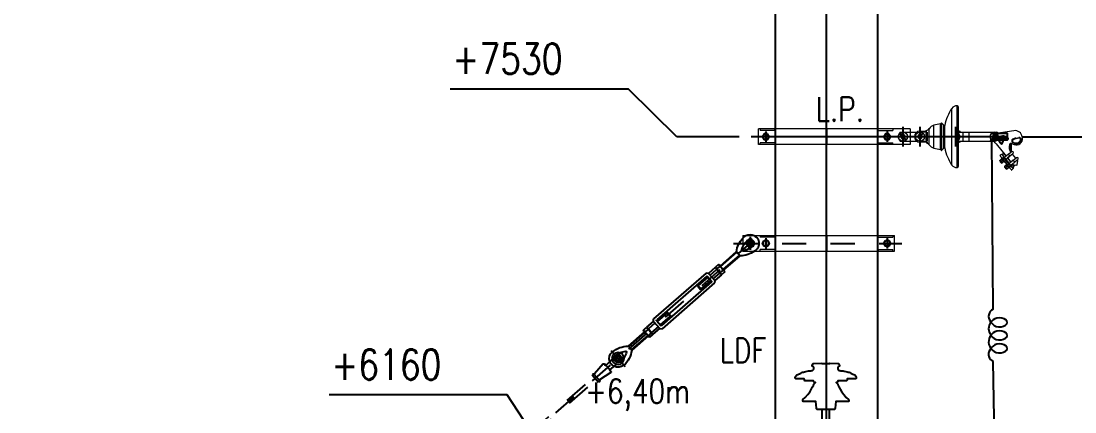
# Model space of a CAD drawing. Header units: millimetres. Extents: x -37020 to 35906, y -101 to 52234.
# Drawn here: x -97.271 to -92.926, y 409.427 to 411.04 of the extents above; entities that cross this region are included whole.
import ezdxf

# ---------------------------------------------------------------- set-up
doc = ezdxf.new("R2010")
doc.units = ezdxf.units.MM
doc.header["$PDMODE"] = 35
doc.header["$PDSIZE"] = 1
for name, pattern in [('CENTER', [50.8, 31.75, -6.35, 6.35, -6.35]), ('CENTER2', [28.575, 19.05, -3.175, 3.175, -3.175]), ('HIDDEN', [9.525, 6.35, -3.175])]:
    doc.linetypes.add(name, pattern=pattern)
for name, color, linetype in [('0_EJES', 1, 'CENTER2'), ('GE-Cotas', 1, 'Continuous'), ('M0_EQUIPOS', 2, 'Continuous'), ('M2_PLBULONES', 2, 'Continuous'), ('M_DIM', 1, 'Continuous'), ('Textos', 1, 'Continuous')]:
    doc.layers.add(name, color=color, linetype=linetype)
doc.styles.add('ROMAN_SIMPLEX', font='ROMANS')
doc.styles.add('Romans', font='romans.shx', dxfattribs={"width": 0.8})
doc.styles.add('STYLE-MSF', font='simplex.shx', dxfattribs={"width": 0.8})
doc.dimstyles.new('COTAS GENERAL', dxfattribs={"dimscale": 0.1, "dimtxt": 2.5, "dimasz": 2.5, "dimexe": 1, "dimexo": 1, "dimgap": 1.25, "dimtad": 1, "dimzin": 1, "dimdsep": 46, "dimtxsty": 'Romans', "dimcen": 1, "dimclrd": 2, "dimclre": 1, "dimclrt": 3, "dimaunit": 1, "dimadec": 3, "dimazin": 0, "dimtfac": 1, "dimtix": 1, "dimtmove": 0, "dimatfit": 0, "dimfxl": 1, "dimtolj": 1, "dimarcsym": 0})

# ---------------------------------------------------------------- blocks, each defined once
blk = doc.blocks.new('*D326')
at = {"layer": 'Defpoints', "color": 0, "transparency": 16777216}
for p in [(-94.9666, 410.7591), (-94.2604, 410.5627), (-93.9496, 403.0326)]:
    blk.add_point(p, dxfattribs=at)
at = {"layer": 'GE-Cotas', "color": 1, "lineweight": -2, "transparency": 16777216}
for p, q in [((-94.7666, 410.7591), (-95.5011, 410.7591)), ((-94.5666, 410.5627), (-94.7666, 410.7591)), ((-94.3104, 410.5627), (-94.5666, 410.5627))]:
    blk.add_line(p, q, dxfattribs=at)
at = {"layer": 'GE-Cotas', "color": 3, "linetype": 'Continuous', "transparency": 16777216, "insert": (-95.2651, 410.8841), "char_height": 0.125, "attachment_point": 5, "style": 'Romans'}
blk.add_mtext('\\A1;+7530', dxfattribs=at)
blk = doc.blocks.new('Retención de LP vista lateral')
at = {"linetype": 'Continuous', "lineweight": 15}
for p, q in [((201.9, 0), (201.9, 116.9)), ((223, 0), (223, 127.5)), ((228.5, -122), (228.5, 122)), ((154, 52.5), (127.5, 47)), ((127.5, 0), (127.5, 47)), ((157.6, 56.1), (154, 52.5)), ((154, 0), (154, 52.5)), ((157.6, 0), (157.6, 56.1)), ((169, 47.5), (160.4, 56.1)), ((160.4, 0), (160.4, 56.1)), ((169, 0), (169, 47.5)), ((172.1, 0), (172.1, 46.4)), ((-11.2, 19), (31.1, 19)), ((-11.2, 19), (57, 19)), ((-7.2, 5), (-6.6, 4.5)), ((-6.1, 6), (-5.7, 5.6)), ((-5.8, 6.3), (-5.4, 5.9)), ((-5.8, 6.3), (-5.4, 5.9)), ((-5.5, 6.5), (-5.2, 6.1)), ((-3.9, 7), (-4.4, 7.5)), ((70, 23), (96, 23)), ((70, 23), (70, 18.7)), ((76.2, 10.6), (73.5, 7.2)), ((74.8, 6.4), (77.6, 10)), ((96, 18), (74.9, 18)), ((75, 6.2), (80.2, 12.5)), ((75, 6.2), (77.7, 9.4)), ((75.3, 6), (80.7, 12.6)), ((76.3, 4.9), (81.6, 11.4)), ((96, 23), (96, 25.8)), ((96, 23), (96, 18)), ((96, 17.4), (99.5, 18.4)), ((96, 18), (96, 17.4)), ((96, -10.4), (96, 10.4)), ((99.5, 18.4), (99.5, -18.4)), ((107.8, 0), (107.8, 33)), ((169, 0), (169, 42)), ((228.5, 22.5), (232.8, 22.5)), ((232.8, 19.5), (228.5, 19.5)), ((228.5, 19), (247.1, 19)), ((232.8, 22.5), (232.8, 19.5)), ((247.1, 19), (247.1, -19)), ((247.1, 19), (271.8, 19)), ((271.8, 19), (271.8, -19)), ((271.8, 19), (387.2, 19)), ((381.4, 7.3), (379.4, 5.4)), ((382.2, 6.5), (380.3, 4.6)), ((382.4, 6.3), (380.5, 4.4)), ((382.4, 6.3), (380.5, 4.4)), ((382.6, 6.1), (380.7, 4.2)), ((381.4, 3.3), (383.4, 5.2)), ((382.4, 6.3), (382.2, 6.5)), ((383.8, 9), (383.5, 9)), ((457.4, 24.6), (401.8, 16.1)), ((-11.2, -19), (31.1, -19)), ((-11.2, -19), (57, -19)), ((3.9, -7), (9.6, -13.1)), ((5.2, -6.1), (11, -12.4)), ((5.4, -5.9), (10.9, -11.9)), ((5.4, -5.9), (8.2, -8.9)), ((5.7, -5.6), (8.8, -9)), ((9.6, -7.7), (6.6, -4.5)), ((63.7, -4.9), (63.2, -5.5)), ((96, -23), (70, -23)), ((74.9, -18), (96, -18)), ((99.5, -18.4), (96, -17.4)), ((96, -17.4), (96, -18)), ((96, -18), (96, -23)), ((99.5, -23), (99.5, -26.4)), ((107.8, -33), (107.8, 0)), ((127.5, -47), (127.5, 0)), ((154, -52.5), (154, 0)), ((157.6, -56.1), (157.6, 0)), ((160.4, -56.1), (160.4, 0)), ((169, -42), (169, 0)), ((169, -47.5), (169, 0)), ((172.1, -46.4), (172.1, 0)), ((201.9, -116.9), (201.9, 0)), ((223, -127.5), (223, 0)), ((228.5, -8.3), (229.4, -9)), ((228.5, -8.7), (229.6, -9.5)), ((228.5, -19), (247.1, -19)), ((228.5, -19.5), (232.8, -19.5)), ((232.8, -22.5), (228.5, -22.5)), ((232.8, -22.5), (232.8, -19.5)), ((247.1, -19), (271.8, -19)), ((271.8, -19), (372.9, -19)), ((371.7, -4.6), (360.2, -15.8)), ((371.5, -4.4), (360.3, -15.4)), ((361.3, -16.4), (372.6, -5.4)), ((370.6, -3.3), (362.1, -11.6)), ((371.3, -4.2), (362.7, -12.6)), ((371.5, -4.4), (363.1, -12.6)), ((384.1, -29.3), (424.8, -80.1)), ((408.5, -25.4), (404.2, -26.6)), ((408.1, -26.3), (417.5, -2.4)), ((420.3, -3.5), (410.9, -27.4)), ((442.2, -59.9), (442.2, -28.3)), ((447.7, -28.2), (447.7, -28)), ((447.7, -62), (447.7, -28.2)), ((447.8, -28), (458.5, -32.2)), ((460.3, -27.5), (453.2, -24.8)), ((454.3, -22), (461.4, -24.7)), ((468.4, -8.1), (455.9, -11.7)), ((465.6, -5.5), (478.1, -3.6)), ((478.6, -6.6), (466.1, -8.5)), ((492.3, -5.1), (491.6, -0.5)), ((127.5, -47), (154, -52.5)), ((154, -52.5), (157.6, -56.1)), ((160.4, -56.1), (169, -47.5)), ((399.5, -77.2), (399.5, -77.3)), ((408.4, -72.2), (409.1, -71.8)), ((418.8, -85.2), (408.4, -72.2)), ((451.2, -127), (411.1, -76.8)), ((444.2, -123.6), (412.8, -84.4)), ((434.3, -72.7), (418.2, -85.7)), ((419.3, -73.5), (419.6, -73.7)), ((424.8, -80.4), (419.3, -73.5)), ((424.1, -93.1), (440.3, -80.2)), ((434.6, -72.2), (424.8, -80.1)), ((440.8, -80), (431, -87.9)), ((434.6, -72.2), (445.1, -63.8)), ((451.3, -71.7), (440.8, -80)), ((465.1, -88.8), (451.3, -71.7)), ((399.6, -100.6), (399.5, -101.3)), ((400.8, -99.6), (399.6, -100.6)), ((405.3, -93), (400.1, -97.1)), ((409.7, -98.6), (404.5, -102.7)), ((404.8, -107.9), (405.5, -108)), ((406.9, -89.7), (405, -91.2)), ((405.5, -108), (406.7, -107)), ((408.3, -88.2), (406.7, -89.4)), ((408, -94.9), (409.8, -93.4)), ((408.4, -95.4), (408, -94.9)), ((408.8, -95.8), (410.6, -94.3)), ((414.2, -104.1), (409, -108.3)), ((435.8, -122.5), (412, -92.9)), ((415.9, -104.7), (417.7, -103.2)), ((417.9, -103.5), (419.5, -102.2)), ((419.6, -125.5), (419.5, -126.2)), ((420.8, -124.6), (419.6, -125.5)), ((425.3, -118), (420.1, -122.1)), ((429.7, -123.5), (424.5, -127.7)), ((438.8, -110.2), (424.7, -92.6)), ((426.9, -114.7), (425, -116.2)), ((428.3, -113.2), (426.7, -114.4)), ((434.2, -129.1), (429, -133.3)), ((433.7, -91.5), (430.8, -87.8)), ((431, -87.9), (444.8, -105.1)), ((432.1, -125), (433.9, -123.5)), ((432.4, -125.4), (432.9, -125.9)), ((432.9, -125.9), (434.7, -124.5)), ((433.2, -90.7), (433.7, -91.5)), ((434.9, -93.3), (440.4, -100.1)), ((435.9, -129.7), (437.7, -128.2)), ((437.9, -128.5), (439.5, -127.2)), ((454.3, -97.7), (438.2, -110.7)), ((441.8, -101.6), (442.5, -102.3)), ((444.8, -105.3), (441.8, -101.6)), ((444.1, -118.1), (460.3, -105.2)), ((455.1, -130.6), (444.7, -117.6)), ((454.6, -97.2), (444.8, -105.1)), ((456.3, -119.7), (450.8, -112.8)), ((460.8, -105), (451.1, -112.8)), ((454.1, -114.8), (455.3, -116.7)), ((454.6, -97.2), (465.1, -88.8)), ((455.3, -116.7), (456.3, -119.7)), ((456.3, -120), (457.4, -121.3)), ((457, -115.7), (469.2, -117)), ((471.3, -96.6), (460.8, -105)), ((473.2, -99), (471.3, -96.6)), ((471.4, -115.3), (473.2, -99)), ((424.8, -132.9), (425.5, -133)), ((425.5, -133), (426.7, -132))]:
    blk.add_line(p, q, dxfattribs=at)
for p, q in [((431.1, 0), (-30.1, 0)), ((0, 40.3), (0, -40.3)), ((70, 40.3), (70, -40.3)), ((216, 40.3), (216, -40.3))]:
    blk.add_line(p, q)
at = {"linetype": 'Continuous', "lineweight": 15, "flags": 128}
for points in [[(-9.2, 6.1), (-9.2, 6.2), (-9.2, 6.5), (-9.1, 7), (-9.1, 7.6)], [(-6.8, 9.7), (-6.9, 9.6), (-6.9, 9.6), (-7, 9.6), (-7.1, 9.6), (-7.1, 9.6), (-7.1, 9.6), (-7.2, 9.6), (-7.2, 9.6)], [(-7.2, 5), (-7.1, 5.1), (-6.8, 5.3), (-6.5, 5.6), (-6.1, 6)], [(-5.3, 9.7), (-5.4, 9.7), (-5.7, 9.7), (-6.2, 9.7), (-6.8, 9.7)], [(-5.5, 6.5), (-5.6, 6.5), (-5.6, 6.4), (-5.7, 6.4), (-5.7, 6.4), (-5.7, 6.3), (-5.8, 6.3), (-5.8, 6.3), (-5.8, 6.3)], [(-4.4, 7.5), (-4.5, 7.5), (-4.7, 7.3), (-5.1, 6.9), (-5.5, 6.5)], [(76.2, 10.6), (76.3, 10.6), (76.5, 10.7), (76.8, 10.8), (77.1, 11), (77.6, 11.1)], [(77.6, 11.1), (77.6, 10.8), (77.6, 10.4), (77.6, 10)], [(382.2, 6.5), (381.9, 6.8), (381.6, 7.1), (381.5, 7.3), (381.4, 7.3)], [(383.5, 9), (383, 9.1), (382.6, 9.1), (382.4, 9.2), (382.3, 9.2)], [(382.6, 6.1), (382.9, 5.7), (383.2, 5.5), (383.4, 5.3), (383.4, 5.2)], [(385.2, 7.3), (385.2, 6.8), (385.3, 6.4), (385.3, 6.2), (385.3, 6.1)], [(390.4, 15.7), (389.4, 16.9), (387.2, 19)], [(416.7, 3.2), (416.6, 2.6), (416.4, 2.1), (416.3, 1.6), (416.2, 1.1), (416.1, 0.8), (416.1, 0.5), (416, 0.3), (416, 0.3)], [(8.8, -9), (8.7, -9), (8.6, -9), (8.5, -9), (8.5, -9), (8.4, -8.9), (8.3, -8.9), (8.3, -8.9), (8.3, -8.9), (8.2, -8.9), (8.2, -8.9)], [(9.9, -9.1), (9.6, -9.1), (9.2, -9), (8.8, -9)], [(9.6, -7.7), (9.6, -7.7), (9.7, -7.9), (9.7, -8.2), (9.8, -8.6), (9.9, -9.1)], [(9.6, -13.1), (9.7, -13.1), (9.8, -13.2), (10.1, -13.3), (10.5, -13.4), (11, -13.6)], [(11, -12.4), (11, -12.3), (11, -12.3), (11, -12.2), (11, -12.1), (10.9, -12), (10.9, -12), (10.9, -11.9), (10.9, -11.9), (10.9, -11.9), (10.9, -11.9)], [(11, -13.6), (11, -13.2), (11, -12.8), (11, -12.4)], [(228.5, -10.5), (228.5, -10.5), (228.7, -10.5), (229, -10.5), (229.4, -10.6), (229.9, -10.6)], [(229.6, -9.5), (229.6, -9.4), (229.5, -9.3), (229.5, -9.3), (229.5, -9.2), (229.5, -9.1), (229.5, -9.1), (229.4, -9), (229.4, -9), (229.4, -9), (229.4, -9)], [(229.9, -10.6), (229.8, -10.3), (229.7, -9.9), (229.6, -9.5)], [(360.2, -15.8), (360.2, -16.1), (360.2, -16.4), (360.1, -16.7)], [(360.1, -16.7), (360.5, -16.6), (360.9, -16.5), (361.1, -16.5), (361.2, -16.4), (361.3, -16.4)], [(360.3, -15.4), (360.3, -15.4), (360.3, -15.4), (360.3, -15.4), (360.3, -15.5), (360.3, -15.5), (360.3, -15.6), (360.3, -15.6), (360.3, -15.7), (360.2, -15.8), (360.2, -15.8)], [(361.8, -12.7), (361.9, -12.3), (362, -12), (362.1, -11.8), (362.1, -11.6), (362.1, -11.6)], [(362.7, -12.6), (362.4, -12.6), (362.1, -12.7), (361.8, -12.7)], [(363.1, -12.6), (363.1, -12.6), (363.1, -12.6), (363.1, -12.6), (363.1, -12.6), (363, -12.6), (363, -12.6), (362.9, -12.6), (362.8, -12.6), (362.8, -12.6), (362.7, -12.6)], [(403.8, -29.9), (404, -29.4), (404.3, -28.9), (404.6, -28.5), (404.8, -28.1), (405, -27.8), (405.1, -27.5), (405.2, -27.4), (405.3, -27.3)], [(408.1, -26.3), (408.2, -26.3), (408.3, -26.4), (408.6, -26.5), (408.9, -26.6), (409.4, -26.8), (409.9, -27), (410.4, -27.2), (410.9, -27.4)], [(417.5, -2.4), (417.5, -2.4), (417.7, -2.5), (417.9, -2.6), (418.3, -2.7), (418.7, -2.9), (419.2, -3.1), (419.7, -3.3), (420.3, -3.5)], [(452, -10.5), (452.3, -11), (452.6, -11.5), (452.9, -11.9), (453.1, -12.3), (453.3, -12.6), (453.4, -12.9), (453.5, -13), (453.6, -13)], [(453.2, -24.8), (453.5, -24.2), (453.7, -23.7), (453.9, -23.2), (454, -22.8), (454.2, -22.5), (454.3, -22.2), (454.3, -22), (454.3, -22)], [(460.3, -27.5), (460.6, -27), (460.8, -26.5), (460.9, -26), (461.1, -25.6), (461.2, -25.2), (461.3, -25), (461.4, -24.8), (461.4, -24.7)], [(466.1, -8.5), (466.1, -8.4), (466, -8.3), (466, -8), (465.9, -7.6), (465.9, -7.2), (465.8, -6.7), (465.7, -6.1), (465.6, -5.5)], [(478.6, -6.6), (478.6, -6.5), (478.5, -6.4), (478.5, -6.1), (478.4, -5.7), (478.4, -5.3), (478.3, -4.8), (478.2, -4.2), (478.1, -3.6)], [(484.2, -12.6), (484.3, -12.6), (484.4, -12.7), (484.7, -12.7), (485.1, -12.8), (485.5, -12.9), (486, -13), (486.6, -13.2), (487.1, -13.3)], [(407.7, -72.6), (405.6, -73.8), (403.7, -74.9), (402.2, -75.7), (401, -76.4), (400.2, -76.9), (399.7, -77.1), (399.5, -77.2)], [(399.5, -77.3), (399.6, -77.4), (400, -77.9), (400.6, -78.7), (401.5, -79.7), (402.6, -81.1), (403.8, -82.6), (405.2, -84.4), (406.8, -86.4), (408.5, -88.5), (410.2, -90.6), (412, -92.9)], [(407.7, -72.6), (407.7, -72.6), (407.8, -72.6), (407.8, -72.5), (407.9, -72.5), (408.1, -72.4), (408.2, -72.3), (408.4, -72.2)], [(407.7, -72.6), (408, -73), (408.3, -73.4), (408.7, -73.9), (409.1, -74.4), (409.5, -74.9), (410, -75.5), (410.5, -76.1), (411.1, -76.8)], [(416.9, -70.3), (417.7, -71.4), (419.1, -73.5)], [(424.8, -80.1), (424.9, -80.3), (424.9, -80.3)], [(447.6, -62.1), (447.4, -62.3), (446.9, -62.6), (446.1, -63.3), (445.1, -64.2), (443.7, -65.2), (442.1, -66.5), (440.3, -67.9), (438.4, -69.5), (436.4, -71.1), (434.3, -72.7)], [(434.3, -72.7), (434.4, -72.8), (434.7, -73.2), (435.1, -73.7), (435.8, -74.5), (436.5, -75.5), (437.3, -76.5)], [(434.6, -72.2), (434.7, -72.4), (434.7, -72.4)], [(437.3, -76.5), (438.1, -77.5), (438.8, -78.4), (439.5, -79.2), (439.9, -79.8), (440.2, -80.1), (440.3, -80.2)], [(440.3, -80.2), (442.3, -78.5), (444.4, -76.9), (446.3, -75.4), (448.1, -73.9), (449.7, -72.7), (451, -71.6), (452.1, -70.7), (452.9, -70.1), (453.4, -69.7), (453.5, -69.6)], [(440.7, -79.8), (440.7, -79.9), (440.8, -80)], [(401.5, -100.5), (401.1, -99.9), (400.6, -99.4), (400.2, -98.9), (399.9, -98.5), (399.7, -98.2), (399.5, -97.9), (399.4, -97.8), (399.3, -97.7)], [(402.2, -104.6), (401.4, -103.6), (400.7, -102.7), (400.1, -102), (399.7, -101.5), (399.5, -101.3), (399.5, -101.3)], [(399.6, -100.6), (399.6, -100.6), (399.9, -101), (400.4, -101.6), (401, -102.3), (401.8, -103.3), (402.6, -104.3)], [(406, -106.1), (405.5, -105.4), (404.9, -104.7), (404.4, -104), (403.8, -103.3), (403.2, -102.6), (402.6, -101.9), (402.1, -101.2), (401.5, -100.5)], [(404.8, -107.9), (404.8, -107.9), (404.6, -107.7), (404.3, -107.2), (403.7, -106.5), (403, -105.6), (402.2, -104.6)], [(402.6, -104.3), (403.4, -105.3), (404.1, -106.2), (404.7, -107), (405.2, -107.6), (405.5, -107.9), (405.5, -108)], [(408, -94.9), (407, -93.7), (406.3, -92.7), (405.7, -92), (405.2, -91.4), (405, -91.2), (405, -91.2)], [(408.2, -108.9), (408.2, -108.8), (408.1, -108.7), (407.9, -108.5), (407.6, -108.1), (407.3, -107.7), (406.9, -107.2), (406.5, -106.7), (406, -106.1)], [(417.9, -103.5), (417.8, -103.3), (417.5, -102.9), (416.9, -102.2), (416.2, -101.3), (415.3, -100.2), (414.3, -98.9), (413.2, -97.5), (412, -96.1), (410.9, -94.7), (409.9, -93.4), (408.9, -92.2), (408.1, -91.1), (407.4, -90.3), (407, -89.8), (406.7, -89.5), (406.7, -89.4)], [(408.4, -95.4), (408.7, -95.8), (408.8, -95.8)], [(415.9, -104.7), (415.9, -104.7), (415.7, -104.5), (415.3, -104), (414.7, -103.3), (414, -102.3), (413, -101.2), (412, -99.9), (410.9, -98.6), (409.8, -97.2), (408.8, -95.8)], [(421.5, -125.5), (421.1, -124.9), (420.6, -124.3), (420.2, -123.9), (419.9, -123.5), (419.7, -123.1), (419.5, -122.9), (419.4, -122.8), (419.3, -122.7)], [(422.2, -129.6), (421.4, -128.6), (420.7, -127.7), (420.1, -127), (419.7, -126.5), (419.5, -126.3), (419.5, -126.2)], [(419.6, -125.5), (419.6, -125.6), (419.9, -126), (420.4, -126.5), (421, -127.3), (421.8, -128.3), (422.6, -129.3)], [(426, -131.1), (425.5, -130.4), (424.9, -129.7), (424.4, -129), (423.8, -128.3), (423.2, -127.6), (422.6, -126.8), (422.1, -126.2), (421.5, -125.5)], [(424.8, -132.9), (424.8, -132.9), (424.7, -132.7), (424.3, -132.2), (423.7, -131.4), (423, -130.5), (422.2, -129.6)], [(422.6, -129.3), (423.4, -130.3), (424.1, -131.2), (424.7, -132), (425.2, -132.6), (425.5, -132.9), (425.5, -133)], [(432.1, -125), (431, -123.6), (429.9, -122.2), (428.8, -120.9), (427.8, -119.6), (426.9, -118.5), (426.1, -117.5), (425.6, -116.8), (425.2, -116.4), (425, -116.2), (425, -116.2)], [(437.9, -128.5), (437.8, -128.3), (437.5, -127.9), (436.9, -127.2), (436.2, -126.3), (435.3, -125.2), (434.3, -123.9), (433.2, -122.5), (432, -121.1), (430.9, -119.7), (429.9, -118.4), (428.9, -117.2), (428.1, -116.1), (427.4, -115.3), (427, -114.7), (426.7, -114.5), (426.7, -114.4)], [(432.1, -125), (432.2, -125.1), (432.4, -125.4)], [(435.9, -129.7), (435.9, -129.7), (435.6, -129.4), (435.2, -128.9), (434.6, -128.1), (433.8, -127.1), (432.9, -125.9)], [(435.8, -122.5), (437.5, -124.8), (439.3, -126.9), (440.9, -129), (442.5, -131), (443.9, -132.8), (445.2, -134.3), (446.3, -135.7), (447.1, -136.7), (447.8, -137.5), (448.1, -138), (448.3, -138.1)], [(444.8, -105.1), (444.9, -105.2), (444.9, -105.3)], [(451.2, -127), (451.8, -127.6), (452.3, -128.3), (452.7, -128.9), (453.2, -129.4), (453.6, -129.9), (454, -130.4), (454.3, -130.8), (454.6, -131.2)], [(467.6, -87.1), (467.4, -87.2), (466.9, -87.6), (466.1, -88.3), (465.1, -89.1), (463.7, -90.2), (462.1, -91.5), (460.3, -92.9), (458.4, -94.4), (456.4, -96.1), (454.3, -97.7)], [(454.3, -97.7), (454.4, -97.8), (454.7, -98.1), (455.1, -98.7), (455.8, -99.5), (456.5, -100.4), (457.3, -101.4)], [(454.6, -97.2), (454.7, -97.4), (454.7, -97.4)], [(457.3, -101.4), (458.1, -102.4), (458.8, -103.4), (459.5, -104.2), (459.9, -104.7), (460.2, -105.1), (460.3, -105.2)], [(457.4, -121.3), (457.4, -121.3), (457.6, -121.1), (458.1, -120.7), (458.8, -120.1), (459.7, -119.4), (460.8, -118.6), (461.8, -117.7), (462.9, -116.9), (463.5, -116.4)], [(460.3, -105.2), (462.4, -103.5), (464.4, -101.9), (466.3, -100.3), (468.1, -98.9), (469.7, -97.6), (471, -96.6), (472.1, -95.7), (472.9, -95.1), (473.4, -94.7), (473.5, -94.5)], [(428.2, -133.9), (428.2, -133.8), (428.1, -133.7), (427.9, -133.4), (427.6, -133.1), (427.3, -132.7), (426.9, -132.2), (426.5, -131.7), (426, -131.1)], [(448.3, -138.1), (448.4, -138), (448.8, -137.6), (449.4, -136.8), (450.4, -135.8), (451.5, -134.6), (452.9, -133), (454.6, -131.2)]]:
    blk.add_lwpolyline(points, dxfattribs=at)
at = {"linetype": 'Continuous', "lineweight": 15}
for centre, radius in [((0, 0), 18.7), ((0, 0), 8), ((0, 0), 7), ((70, 0), 18.7), ((70, 0), 8), ((70, 0), 7), ((376, 0), 6.35)]:
    blk.add_circle(centre, radius, dxfattribs=at)
for centre, radius, start, end in [((349, 13.1), 180, 144.7869, 169.3428), ((222.4, 102.5), 25, 88.6896, 144.79), ((223, 122), 5.5, 0, 90.0151), ((133.6, 17.6), 30, 101.6824, 149.1035), ((159, 54.7), 2, 45, 135), ((165.7, 47.6), 6.5, 300.3155, 349.3428), ((5, 0), 25, 130.5358, 229.4642), ((-8.8, 9.6), 3.52, 1.9478, 222.6814), ((-8.8, 9.6), 3.52, 222.6814, 263.4151), ((-8.8, 9.6), 2.03, 1.9478, 263.4151), ((-8.8, 9.6), 1.67, 1.9478, 263.4151), ((-9.6, 2.8), 3.36, 42.6814, 83.4151), ((209.2, -17.5), 219.7, 173.3648, 173.4582), ((-9.6, 2.8), 4.85, 42.6814, 83.4151), ((-9.6, 2.8), 5.21, 42.6814, 83.4151), ((0, 0), 8.74, 144.9051, 300.4578), ((-2, 9.8), 5.21, 181.9478, 222.6814), ((-2, 9.8), 4.85, 181.9478, 222.6814), ((165.9, -180.2), 253.5, 132.6349, 132.716), ((-2, 9.8), 3.36, 181.9478, 222.6814), ((0, 0), 8.74, 52.7859, 120.4578), ((0, 0), 8.74, 324.9051, 52.7859), ((70, 0), 23, 90, 270), ((70, 0), 8.74, 151.0217, 218.6936), ((70, 0), 8.74, 63.141, 151.0217), ((70, 0), 8.74, 243.141, 38.6936), ((474.6, 16.8), 397, 180.9786, 181.0589), ((95, 40.8), 15, 273.9572, 329.1035), ((216, 0), 18.7, 311.9872, 48.0128), ((232.8, 17.5), 5, 17.4576, 90), ((232.8, 17.5), 2, 48.5904, 90), ((376, 0), 18, 128.6836, 219.7707), ((376, 0), 17.5, 314.3912, 219.6282), ((376, 0), 18, 229.0117, 128.6836), ((376, 0), 7.14, 56.1127, 212.6697), ((394.2, 65.5), 50, 254.434, 278.6836), ((376, 0), 7.14, 314.3912, 32.6697), ((379.2, 9.6), 3.13, 314.3912, 353.034), ((379.2, 9.6), 4.31, 314.3912, 353.034), ((385, 8.8), 2.74, 134.3912, 173.034), ((379.2, 9.6), 4.58, 314.3912, 353.034), ((385.6, 3), 4.58, 95.7485, 134.3912), ((555.3, 175.4), 241.9, 224.3544, 224.4192), ((385.6, 3), 4.31, 95.7485, 134.3912), ((385, 8.8), 2.74, 275.7485, 134.3912), ((385.6, 3), 3.13, 95.7485, 134.3912), ((385, 8.8), 1.56, 275.7485, 173.034), ((385, 8.8), 1.29, 275.7485, 173.034), ((267, -4.5), 118.8, 5.6824, 5.8145), ((412.8, -14.4), 18, 77.5335, 239.8337), ((412.8, -14.4), 15, 77.5335, 239.8337), ((415.6, -1.7), 2, 338.6836, 77.5335), ((415.6, -1.7), 5, 338.6836, 77.5335), ((462, -5.1), 30, 8.6836, 98.6836), ((101, -21.7), 5, 195.5113, 252.4367), ((95, -40.8), 15, 30.8965, 72.4367), ((133.6, -17.6), 30, 210.8965, 258.3176), ((165.7, -47.6), 6.5, 10.6572, 59.6845), ((232.8, -17.5), 5, 270, 342.5424), ((232.8, -17.5), 2, 270, 311.4096), ((376, 0), 17.5, 229.1542, 314.3912), ((345.1, -60.6), 50, 38.6836, 62.9332), ((376, 0), 7.14, 236.1127, 314.3912), ((406.3, -25.6), 5, 239.8337, 338.6836), ((406.3, -25.6), 2, 239.8337, 338.6836), ((471.2, -42.1), 34, 163.7432, 218.6836), ((445.3, -34.6), 7, 68.6836, 163.7432), ((456.2, -17.3), 8, 121.2714, 248.6836), ((456.2, -17.3), 5, 121.2714, 248.6836), ((471.2, -42.1), 37, 98.6836, 121.2714), ((471.2, -42.1), 34, 98.6836, 121.2714), ((467.6, -8.9), 25, 248.6836, 8.6836), ((467.6, -8.9), 20, 248.6836, 347.3837), ((467.6, -8.9), 17, 248.6836, 347.3837), ((479.3, -11.5), 8, 347.3837, 98.6836), ((479.3, -11.5), 5, 347.3837, 98.6836), ((159, -54.7), 2, 225, 315), ((349, -13.1), 180, 190.6572, 215.2131), ((411.4, -89.8), 18.2, 64.1771, 97.2417), ((450.6, -65.8), 4.76, 308.6836, 128.6836), ((470.6, -90.8), 4.76, 308.6836, 128.6836), ((222.4, -102.5), 25, 215.21, 271.3104), ((223, -122), 5.5, 269.9849, 0), ((458.1, -105.7), 10, 225.2419, 263.6836), ((438.6, -123.8), 18.2, 340.1255, 13.1901), ((469.4, -115), 2, 263.6836, 353.6836)]:
    blk.add_arc(centre, radius, start, end, dxfattribs=at)
for centre, start_param, end_param in [((508.8, -15.4), 2.830898, 3.141593), ((532.6, -45), 3.141593, 3.452287)]:
    blk.add_ellipse(centre, major_axis=(96.8, 77.5), ratio=0.16129, start_param=start_param, end_param=end_param, dxfattribs=at)
for points, knots in [([(96, 10.4), (96, 11.1), (96.1, 12.5), (96.5, 14.6), (97.3, 16.5), (98.4, 17.8), (99.2, 18.2), (99.5, 18.4)], [0, 0, 0, 0, 0.234777, 0.468813, 0.687649, 0.908389, 1, 1, 1, 1]), ([(99.5, -18.4), (99, -18.1), (98, -17.4), (96.7, -15.5), (96.1, -13), (96, -11.2), (96, -10.4)], [0, 0, 0, 0, 0.178207, 0.399478, 0.738103, 1, 1, 1, 1]), ([(96, -23), (97, -23), (98.2, -23), (99.3, -23), (99.5, -23)], [0, 0, 0, 0, 0.806029, 1, 1, 1, 1]), ([(411.1, -76.8), (411.1, -76.8), (411.6, -77.5), (412.5, -79.3), (413.1, -81.7), (413.1, -83.5), (412.9, -84.2), (412.8, -84.4), (412.8, -84.4)], [0, 0, 0, 0, 0.013549, 0.382618, 0.766336, 0.931741, 0.99252, 1, 1, 1, 1]), ([(450.8, -71.1), (450.9, -71.2), (451.2, -71.5), (451.3, -71.6), (451.3, -71.7)], [0, 0, 0, 0, 0.3685389, 1, 1, 1, 1]), ([(399.3, -97.7), (399.3, -97.7), (399.3, -97.7), (399.6, -97.5), (400, -97.2), (400.1, -97.1)], [0, 0, 0, 0, 0.066048, 0.812893, 1, 1, 1, 1]), ([(400.1, -97.1), (400.2, -97.7), (400.5, -98.9), (401.1, -100), (401.5, -100.5), (401.5, -100.5)], [0, 0, 0, 0, 0.484001, 0.985628, 1, 1, 1, 1]), ([(401.5, -100.5), (401.9, -100.9), (402.6, -101.6), (403.6, -102.3), (404.3, -102.6), (404.5, -102.7)], [0, 0, 0, 0, 0.405721, 0.826111, 1, 1, 1, 1]), ([(404.5, -102.7), (404.7, -103.3), (405, -104.5), (405.6, -105.6), (406, -106.1), (406, -106.1)], [0, 0, 0, 0, 0.483996, 0.985607, 1, 1, 1, 1]), ([(406, -92.4), (406, -92.4), (406, -92.4), (405.7, -92.6), (405.3, -92.9), (405.3, -93)], [0, 0, 0, 0, 0.066048, 0.812894, 1, 1, 1, 1]), ([(405.3, -93), (405.8, -93.3), (406.9, -93.8), (407.8, -94.7), (408.2, -95.2), (408.2, -95.2)], [0, 0, 0, 0, 0.484006, 0.98563, 1, 1, 1, 1]), ([(406, -106.1), (406.3, -106.5), (407, -107.2), (408.1, -107.9), (408.8, -108.2), (409, -108.3)], [0, 0, 0, 0, 0.405711, 0.826095, 1, 1, 1, 1]), ([(408.2, -95.2), (408.5, -95.6), (409.1, -96.4), (409.5, -97.6), (409.7, -98.3), (409.7, -98.6)], [0, 0, 0, 0, 0.405725, 0.826098, 1, 1, 1, 1]), ([(408.2, -108.9), (408.2, -108.9), (408.2, -108.9), (408.5, -108.7), (408.9, -108.3), (409, -108.3)], [0, 0, 0, 0, 0.066048, 0.812895, 1, 1, 1, 1]), ([(409.7, -98.6), (410.3, -98.8), (411.4, -99.4), (412.3, -100.2), (412.7, -100.7), (412.7, -100.7)], [0, 0, 0, 0, 0.483988, 0.985608, 1, 1, 1, 1]), ([(412.7, -100.7), (413, -101.2), (413.5, -102), (414, -103.2), (414.1, -103.9), (414.2, -104.1)], [0, 0, 0, 0, 0.405713, 0.8261, 1, 1, 1, 1]), ([(414.9, -103.5), (414.9, -103.5), (414.9, -103.5), (414.6, -103.7), (414.3, -104.1), (414.2, -104.1)], [0, 0, 0, 0, 0.066048, 0.812893, 1, 1, 1, 1]), ([(419.3, -122.7), (419.3, -122.7), (419.3, -122.7), (419.6, -122.5), (420, -122.2), (420.1, -122.1)], [0, 0, 0, 0, 0.066048, 0.812899, 1, 1, 1, 1]), ([(420.1, -122.1), (420.2, -122.7), (420.5, -123.9), (421.1, -125), (421.5, -125.5), (421.5, -125.5)], [0, 0, 0, 0, 0.484, 0.985628, 1, 1, 1, 1]), ([(421.5, -125.5), (421.9, -125.9), (422.6, -126.6), (423.6, -127.3), (424.3, -127.6), (424.5, -127.7)], [0, 0, 0, 0, 0.405724, 0.8261, 1, 1, 1, 1]), ([(424.5, -127.7), (424.7, -128.3), (425, -129.5), (425.6, -130.6), (426, -131.1), (426, -131.1)], [0, 0, 0, 0, 0.484002, 0.985623, 1, 1, 1, 1]), ([(426, -117.4), (426, -117.4), (426, -117.4), (425.7, -117.6), (425.3, -117.9), (425.3, -118)], [0, 0, 0, 0, 0.066048, 0.812896, 1, 1, 1, 1]), ([(425.3, -118), (425.8, -118.2), (426.9, -118.8), (427.8, -119.6), (428.2, -120.1), (428.2, -120.1)], [0, 0, 0, 0, 0.484004, 0.98563, 1, 1, 1, 1]), ([(428.2, -120.1), (428.5, -120.6), (429.1, -121.4), (429.5, -122.6), (429.7, -123.3), (429.7, -123.5)], [0, 0, 0, 0, 0.4057286, 0.826111, 1, 1, 1, 1]), ([(429.7, -123.5), (430.3, -123.8), (431.4, -124.4), (432.3, -125.2), (432.7, -125.7), (432.7, -125.7)], [0, 0, 0, 0, 0.484, 0.985616, 1, 1, 1, 1]), ([(432.7, -125.7), (433, -126.1), (433.5, -127), (434, -128.2), (434.1, -128.9), (434.2, -129.1)], [0, 0, 0, 0, 0.405709, 0.826097, 1, 1, 1, 1]), ([(433.7, -91.5), (434.9, -93.3), (437.2, -97), (440.3, -100.1), (441.8, -101.6)], [0, 0, 0, 0, 0.495021, 1, 1, 1, 1]), ([(434.9, -128.5), (434.9, -128.5), (434.9, -128.5), (434.6, -128.7), (434.3, -129), (434.2, -129.1)], [0, 0, 0, 0, 0.066048, 0.812893, 1, 1, 1, 1]), ([(444.2, -123.6), (444.5, -123.6), (445.4, -123.5), (447.5, -124.2), (449.7, -125.4), (450.8, -126.5), (451.2, -127)], [0, 0, 0, 0, 0.08127, 0.310741, 0.752999, 1, 1, 1, 1]), ([(465.1, -88.8), (465.1, -88.9), (465.2, -89), (465.4, -89.3), (465.5, -89.4)], [0, 0, 0, 0, 0.5818879, 1, 1, 1, 1]), ([(470.8, -96), (470.9, -96.2), (471.2, -96.5), (471.3, -96.6), (471.3, -96.6)], [0, 0, 0, 0, 0.365084, 1, 1, 1, 1]), ([(426, -131.1), (426.3, -131.4), (427, -132.2), (428.1, -132.8), (428.8, -133.2), (429, -133.3)], [0, 0, 0, 0, 0.405713, 0.826099, 1, 1, 1, 1]), ([(428.2, -133.9), (428.2, -133.9), (428.2, -133.8), (428.5, -133.6), (428.9, -133.3), (429, -133.3)], [0, 0, 0, 0, 0.066048, 0.812896, 1, 1, 1, 1])]:
    blk.add_open_spline(points, degree=3, knots=knots, dxfattribs=at)
blk = doc.blocks.new('*D328')
at = {"layer": 'Defpoints', "color": 0, "transparency": 16777216}
for p in [(-89.4899, 409.4498), (-88.4282, 409.1923), (-93.9496, 403.3926)]:
    blk.add_point(p, dxfattribs=at)
at = {"layer": 'GE-Cotas', "color": 1, "lineweight": -2, "transparency": 16777216}
for p, q in [((-89.2899, 409.4498), (-90.2574, 409.4498)), ((-89.0899, 409.1923), (-89.2899, 409.4498)), ((-88.4782, 409.1923), (-89.0899, 409.1923))]:
    blk.add_line(p, q, dxfattribs=at)
at = {"layer": 'GE-Cotas', "color": 3, "linetype": 'Continuous', "transparency": 16777216, "insert": (-89.9049, 409.5748), "char_height": 0.125, "attachment_point": 5, "style": 'Romans'}
blk.add_mtext('\\A1;{\\Fsimplex|c0;+ ~}5800', dxfattribs=at)
blk = doc.blocks.new('*D329')
at = {"layer": 'Defpoints', "color": 0, "transparency": 16777216}
for p in [(-95.4662, 409.4975), (-94.2604, 409.1923), (-93.9496, 403.0326)]:
    blk.add_point(p, dxfattribs=at)
at = {"layer": 'GE-Cotas', "color": 1, "lineweight": -2, "transparency": 16777216}
for p, q in [((-95.2662, 409.4975), (-96.0008, 409.4975)), ((-95.0662, 409.1923), (-95.2662, 409.4975)), ((-94.3104, 409.1923), (-95.0662, 409.1923))]:
    blk.add_line(p, q, dxfattribs=at)
at = {"layer": 'GE-Cotas', "color": 3, "linetype": 'Continuous', "transparency": 16777216, "insert": (-95.7648, 409.6225), "char_height": 0.125, "attachment_point": 5, "style": 'Romans'}
blk.add_mtext('\\A1;+6160', dxfattribs=at)
blk = doc.blocks.new('POSTE')
at = {"layer": 'M0_EQUIPOS', "color": 3}
for p, q in [((-0.21, -2.2216), (-0.21, 8.7784)), ((0.21, 8.7784), (0.21, -2.2216))]:
    blk.add_line(p, q, dxfattribs=at)
blk = doc.blocks.new('RIENDA RA')
at = {"layer": '0_EJES'}
for p, q in [((-250, 21.5), (-250, -21.5)), ((0, 31.7), (0, -31.8)), ((250, 21.5), (250, -21.5)), ((315, 26.8), (315, -26.9)), ((383.6, 0), (-310.8, 0)), ((8500, -7143), (315, 0)), ((7991, -6708.8), (949, -563.3)), ((8000.9, -6697.5), (958.8, -552))]:
    blk.add_line(p, q, dxfattribs=at)
at = {"layer": '0_EJES', "linetype": 'CENTER'}
blk.add_line((888.5, -442.4), (830.9, -508.4), dxfattribs=at)
at = {"layer": 'M0_EQUIPOS', "color": 6, "linetype": 'Continuous', "lineweight": 15}
for p, q in [((-280, -31.8), (-280, 31.7)), ((345, 31.7), (-280, 31.7)), ((-273.3, 31.7), (-273.3, 25.3)), ((-212.8, 25.3), (-273.3, 25.3)), ((-212.8, 25.3), (-212.8, 31.7)), ((-211.5, -31.8), (-211.5, 31.7)), ((211.5, -31.8), (211.5, 31.7)), ((212.8, 25.3), (212.8, 31.7)), ((212.8, 25.3), (273.3, 25.3)), ((273.3, 31.7), (273.3, 25.3)), ((345, 31.7), (345, -31.8)), ((345, -31.8), (-280, -31.8)), ((-273.3, -31.8), (-273.3, -25.4)), ((-212.8, -25.4), (-273.3, -25.4)), ((-212.8, -25.4), (-212.8, -31.8)), ((212.8, -25.4), (273.3, -25.4)), ((212.8, -25.4), (212.8, -31.8)), ((273.3, -31.8), (273.3, -25.4))]:
    blk.add_line(p, q, dxfattribs=at)
at = {"layer": 'M0_EQUIPOS'}
for p, q in [((371.2, -34.3), (356.6, -51.1)), ((439, -93.5), (371.2, -34.3)), ((424.4, -110.2), (356.6, -51.1)), ((434.4, -127.1), (433.8, -130.1)), ((433.8, -130.1), (460.8, -153.7)), ((467.3, -146.2), (440.3, -122.6)), ((480.4, -131.2), (453.4, -107.6)), ((460, -100.2), (457, -101.2)), ((460, -100.2), (486.9, -123.7)), ((486.9, -123.7), (460.8, -153.7)), ((486.9, -123.7), (496.7, -123)), ((496.7, -123), (713.3, -312)), ((460.8, -153.7), (461.4, -163.4)), ((461.4, -163.4), (678, -352.5)), ((491.1, -136.7), (474.2, -156)), ((474.4, -159.3), (680.4, -339)), ((516.5, -190.7), (475.3, -154.7)), ((531.1, -173.9), (489.9, -138)), ((494.4, -136.5), (700.3, -316.2)), ((516.5, -190.7), (531.1, -173.9)), ((519.8, -190.4), (516.5, -190.7)), ((531.4, -177.2), (519.8, -190.4)), ((531.4, -177.2), (531.1, -173.9)), ((654.9, -285), (643.4, -298.3)), ((643.4, -298.3), (643.6, -301.6)), ((643.6, -301.6), (658.2, -284.8)), ((643.6, -301.6), (684.8, -337.5)), ((654.9, -285), (658.2, -284.8)), ((658.2, -284.8), (699.4, -320.8)), ((700.5, -319.5), (683.7, -338.8)), ((714, -321.8), (687.8, -351.8)), ((694.4, -344.3), (721.3, -367.8)), ((707.4, -329.3), (734.4, -352.9)), ((714, -321.8), (713.3, -312)), ((740.9, -345.4), (714, -321.8)), ((740.9, -345.4), (740.3, -348.4)), ((687.8, -351.8), (678, -352.5)), ((714.8, -375.3), (687.8, -351.8)), ((717.7, -374.3), (714.8, -375.3)), ((735.8, -382), (803.5, -441.1)), ((750.4, -365.3), (818.2, -424.4)), ((818.2, -424.4), (803.5, -441.1)), ((869.9, -500.9), (897.4, -524.9)), ((886.3, -482), (913.9, -506.1)), ((910.9, -503.5), (916.2, -497.4)), ((920.7, -497.4), (956.8, -538.9)), ((889.1, -528.4), (894.4, -522.3)), ((889.7, -532.9), (935.7, -563)), ((960.4, -538), (935.4, -566.7)), ((967.1, -542.6), (940.8, -572.7)), ((961.8, -538), (967.1, -542.6)), ((935.5, -568.1), (940.8, -572.7))]:
    blk.add_line(p, q, dxfattribs=at)
at = {"layer": 'M0_EQUIPOS', "color": 1}
for p, q in [((437.4, -95.2), (369.7, -36.1)), ((425.9, -108.5), (358.1, -49.3)), ((518.1, -188.9), (476.9, -153)), ((529.6, -175.7), (488.4, -139.7)), ((645.1, -299.8), (686.3, -335.8)), ((656.7, -286.6), (697.9, -322.5)), ((737.3, -380.2), (805.1, -439.4)), ((748.8, -367), (816.6, -426.2))]:
    blk.add_line(p, q, dxfattribs=at)
at = {"layer": 'M0_EQUIPOS', "color": 1, "linetype": 'HIDDEN'}
blk.add_line((893, -521), (909.4, -502.2), dxfattribs=at)
at = {"layer": 'M0_EQUIPOS'}
blk.add_circle((859.7, -475.4), 25, dxfattribs=at)
at = {"layer": 'M0_EQUIPOS', "color": 1, "linetype": 'HIDDEN'}
for centre, radius, start, end in [((315.4, -0.3), 36.5, 119.8971, 239.6771), ((315, 0), 16, 48.8891, 228.8891), ((274.9, -46), 77, 24.4253, 48.8891), ((315.4, -0.3), 36.5, 35.7359, 59.1519), ((355.1, 45.9), 77, 228.8891, 262.4564), ((899.8, -429.5), 77, 212.7769, 228.8892), ((859.7, -475.4), 16, 228.8892, 48.8892), ((819.6, -521.4), 77, 48.8892, 65.0015), ((859.7, -475.4), 36, 298.5716, 339.2066)]:
    blk.add_arc(centre, radius, start, end, dxfattribs=at)
at = {"layer": 'M0_EQUIPOS'}
for centre, radius, start, end in [((315.4, -0.3), 36.5, 61.4173, 118.5827), ((274.9, -46), 97, 6.9102, 43.7164), ((355.1, 45.9), 97, 233.1891, 270.8662), ((274.9, -46), 77, 13.8532, 24.4253), ((355.1, 45.9), 77, 262.4564, 263.9251), ((347.2, -28.2), 2.5, 263.9251, 13.8532), ((442.5, -131.2), 8.81, 104.5049, 173.2734), ((470.5, -135.8), 32.9, 121.3012, 156.4771), ((462.2, -108.7), 8.81, 104.5049, 173.2734), ((476, -157.5), 2.33, 138.8892, 228.8892), ((492.8, -138.2), 2.33, 48.8892, 138.8892), ((681.9, -337.3), 2.33, 228.8892, 318.8892), ((698.8, -317.9), 2.33, 318.8892, 48.8892), ((732.2, -344.3), 8.81, 284.5049, 353.2734), ((712.6, -366.8), 8.81, 284.5049, 353.2734), ((704.2, -339.7), 32.9, 301.3012, 336.4771), ((819.6, -521.4), 97, 48.8892, 90.8681), ((899.8, -429.5), 97, 186.9122, 228.8892), ((827.5, -447.3), 2.5, 83.9251, 193.8532), ((899.8, -429.5), 77, 193.8532, 212.7769), ((819.6, -521.4), 77, 65.0015, 83.9251), ((859.7, -475.4), 36, 341.7959, 48.8892), ((889.6, -478.3), 5, 174.5745, 228.8892), ((859.7, -475.4), 36, 228.8892, 297.1127), ((866.6, -504.6), 5, 48.8892, 103.2039), ((918.5, -499.4), 3, 41.0002, 138.8892), ((891.4, -530.4), 3, 138.8892, 236.7782), ((934.5, -564.6), 2, 318.8892, 54.3892), ((958.2, -537.5), 2, 223.3892, 318.8892), ((961.1, -538.7), 1, 48.8892, 138.8892), ((936.1, -567.3), 1, 138.8892, 228.8892)]:
    blk.add_arc(centre, radius, start, end, dxfattribs=at)
at = {"layer": 'M2_PLBULONES', "linetype": 'Continuous'}
for p, q in [((314, -20.6), (312.2, -19.8)), ((313.8, -12), (313.7, -10.9)), ((315.8, -12), (315.8, -11)), ((317.8, -11.7), (317.7, -10.7)), ((321.2, -21.8), (319.6, -23)), ((837.3, -472.3), (836.3, -474.1)), ((847.7, -476.3), (848.7, -476.2)), ((847.8, -474.3), (848.8, -474.2)), ((839.5, -479.2), (840.5, -480.9)), ((848.1, -478.3), (849.1, -478.2))]:
    blk.add_line(p, q, dxfattribs=at)
at = {"layer": 'M2_PLBULONES'}
for p, q in [((419.7, -117.9), (431.5, -128.1)), ((443, -88.9), (420.3, -114.8)), ((438, -120.6), (426.3, -110.4)), ((434.4, -127.1), (431.5, -128.1)), ((457, -101.2), (434.4, -127.1)), ((451.1, -105.6), (439.4, -95.4)), ((445.9, -87.9), (443, -88.9)), ((445.9, -87.9), (457.6, -98.1)), ((457.6, -98.1), (457, -101.2)), ((743.3, -347.4), (740.3, -348.4)), ((755, -357.6), (743.3, -347.4)), ((717.7, -374.3), (717.1, -377.4)), ((728.8, -387.6), (717.1, -377.4)), ((740.3, -348.4), (717.7, -374.3)), ((723.6, -369.9), (735.4, -380.1)), ((754.4, -360.6), (731.7, -386.6)), ((736.7, -354.9), (748.5, -365.1)), ((755, -357.6), (754.4, -360.6))]:
    blk.add_line(p, q, dxfattribs=at)
at = {"layer": 'M2_PLBULONES', "linetype": 'Continuous'}
for points in [[(-243.1, 12), (-256.9, 12), (-263.9, 0), (-256.9, -12), (-243.1, -12), (-236.1, 0)], [(256.9, 12), (243.1, 12), (236.1, 0), (243.1, -12), (256.9, -12), (263.9, 0)]]:
    blk.add_lwpolyline(points, close=True, dxfattribs=at)
for points in [[(309.9, 16), (309.4, 16.1), (298.3, 3.3), (303.8, -12.9), (313.7, -14.8)], [(318.4, -15.7), (320.6, -16.1), (331.7, -3.2), (326.2, 12.9), (317.5, 14.6)], [(315.6, -15.2), (316.2, -15.3)], [(843.7, -474.2), (843, -472.1), (854.2, -459.3), (870.9, -462.6), (873.8, -471)], [(844.6, -476.9), (844.4, -476.3)], [(876.3, -478.3), (876.5, -478.7), (865.3, -491.6), (848.5, -488.3), (845.3, -478.8)]]:
    blk.add_lwpolyline(points, dxfattribs=at)
for centre, radius in [((-250, 0), 12), ((250, 0), 12), ((315, 0), 10), ((859.7, -475.4), 10)]:
    blk.add_circle(centre, radius, dxfattribs=at)
for centre, radius, start, end in [((315, 0), 14.8, 107.7153, 264.8368), ((315, 0), 9, 319.0148, 229.0148), ((313.9, 16.2), 4, 325.0724, 222.9573), ((307.3, 10.1), 5, 6.1157, 42.9573), ((313.9, 16.2), 2, 325.0724, 222.9573), ((307.3, 10.1), 7, 7.0221, 42.9573), ((321.2, 11.1), 7, 145.0724, 181.0075), ((321.2, 11.1), 5, 145.0724, 181.9144), ((315, 0), 14.8, 282.1612, 80.316), ((295.6, -12.3), 18.2, 335.6842, 1), ((295.6, -12.3), 20.2, 335.6842, 1), ((315, 0), 14.8, 272.6375, 274.3835), ((336, -11.2), 20.2, 182.0121, 215.6043), ((336, -11.2), 18.2, 181.5083, 215.589), ((845.7, -456.2), 20.2, 242.2996, 275.8919), ((845.7, -456.1), 18.2, 242.315, 276.3957), ((850.2, -496.3), 20.2, 96.9039, 122.2198), ((859.7, -475.4), 14.8, 17.588, 175.7428), ((859.7, -475.5), 14.8, 183.5205, 185.2664), ((859.7, -475.4), 9, 228.8892, 138.8892), ((869.9, -467.7), 5, 275.9896, 312.8316), ((869.9, -467.7), 7, 276.8964, 312.8316), ((870.8, -481.7), 7, 54.9467, 90.8819), ((870.8, -481.7), 5, 54.9467, 91.7883), ((876, -474.3), 4, 234.9467, 132.8316), ((876, -474.3), 2, 234.9467, 132.8316), ((850.2, -496.3), 18.2, 96.9039, 122.2198), ((859.7, -475.4), 14.8, 193.0672, 350.1887)]:
    blk.add_arc(centre, radius, start, end, dxfattribs=at)
at = {"layer": 'M2_PLBULONES'}
for centre, radius, start, end in [((428.5, -118.9), 8.81, 104.5049, 173.2734), ((456.5, -123.5), 32.9, 121.3012, 156.4771), ((429.3, -119.6), 8.81, 284.5049, 353.2734), ((420.9, -92.5), 32.9, 301.3012, 336.4771), ((448.1, -96.4), 8.81, 104.5049, 173.2734), ((448.9, -97.1), 8.81, 284.5049, 353.2734), ((745.5, -355.9), 8.81, 104.5049, 173.2734), ((725.8, -378.4), 8.81, 104.5049, 173.2734), ((753.8, -383), 32.9, 121.3012, 156.4771), ((726.6, -379.1), 8.81, 284.5049, 353.2734), ((718.3, -352), 32.9, 301.3012, 336.4771), ((746.2, -356.6), 8.81, 284.5049, 353.2734)]:
    blk.add_arc(centre, radius, start, end, dxfattribs=at)

msp = doc.modelspace()

# ---------------------------------------------------------------- linework, layer by layer
at = {"color": 4}
for p, q in [((-93.2683, 410.5554), (-93.1983, 410.5554)), ((-93.2628, 409.8508), (-93.2683, 410.5554)), ((-93.1431, 410.5627), (-88.0982, 410.5627)), ((-93.2543, 409.1923), (-93.2628, 409.6355))]:
    msp.add_line(p, q, dxfattribs=at)
msp.add_lwpolyline([(-93.2614, 410.5775), (-93.205, 410.5775), (-93.205, 410.5478), (-93.2614, 410.5478)], close=True, dxfattribs=at)
for centre, radius, start, end in [((-93.2494, 409.8214), 0.0323, 114.5153, 220.4089), ((-93.2328, 409.7683), 0.049, 128.2035, 170.063), ((-93.2442, 409.7701), 0.0374, 169.6753, 210.0333), ((-93.225, 409.8303), 0.0574, 211.3237, 226.4785), ((-93.2439, 409.7164), 0.0377, 159.1732, 209.5412), ((-93.2323, 409.7144), 0.0493, 128.5754, 161.8365), ((-93.225, 409.7765), 0.0574, 205.6504, 226.4785), ((-93.2492, 409.665), 0.0326, 149.0218, 245.2082), ((-93.2264, 409.655), 0.0574, 129.752, 152.1564), ((-93.225, 409.7226), 0.0574, 205.6504, 226.4785)]:
    msp.add_arc(centre, radius, start, end, dxfattribs=at)
for centre in [(-93.2363, 409.797), (-93.2363, 409.7432), (-93.2363, 409.6893)]:
    msp.add_ellipse(centre, major_axis=(0.0315, 0), ratio=0.588298, start_param=3.605341, end_param=8.865977, dxfattribs=at)
at = {"layer": '0_EJES', "linetype": 'CENTER'}
msp.add_line((-93.9496, 400.3826), (-93.9496, 411.3826), dxfattribs=at)
at = {"layer": '0_EJES'}
for p, q in [((-94.1996, 410.5841), (-94.1996, 410.5412)), ((-93.9496, 410.5944), (-93.9496, 410.5309)), ((-93.6996, 410.5841), (-93.6996, 410.5412)), ((-93.6346, 410.5894), (-93.6346, 410.5358)), ((-93.5661, 410.5627), (-94.2604, 410.5627))]:
    msp.add_line(p, q, dxfattribs=at)
at = {"layer": 'M0_EQUIPOS', "color": 6, "linetype": 'Continuous', "lineweight": 15}
for p, q in [((-94.2296, 410.5309), (-94.2296, 410.5944)), ((-93.6046, 410.5944), (-94.2296, 410.5944)), ((-94.2229, 410.5944), (-94.2229, 410.588)), ((-94.1625, 410.588), (-94.2229, 410.588)), ((-94.1625, 410.588), (-94.1625, 410.5944)), ((-94.1612, 410.5309), (-94.1612, 410.5944)), ((-93.7381, 410.5309), (-93.7381, 410.5944)), ((-93.7368, 410.588), (-93.7368, 410.5944)), ((-93.7368, 410.588), (-93.6764, 410.588)), ((-93.6764, 410.5944), (-93.6764, 410.588)), ((-93.6046, 410.5944), (-93.6046, 410.5309)), ((-93.6046, 410.5309), (-94.2296, 410.5309)), ((-94.2229, 410.5309), (-94.2229, 410.5373)), ((-94.1625, 410.5373), (-94.2229, 410.5373)), ((-94.1625, 410.5373), (-94.1625, 410.5309)), ((-93.7368, 410.5373), (-93.6764, 410.5373)), ((-93.7368, 410.5373), (-93.7368, 410.5309)), ((-93.6764, 410.5309), (-93.6764, 410.5373))]:
    msp.add_line(p, q, dxfattribs=at)
at = {"layer": 'M0_EQUIPOS', "color": 8}
msp.add_line((-93.9686, 409.6275), (-93.9372, 409.6275), dxfattribs=at)
msp.add_lwpolyline([(-93.9372, 409.6275, -0.099755), (-93.936, 409.6278), (-93.9033, 409.6275, -0.181665), (-93.8993, 409.6247, 0.009921), (-93.8971, 409.6216, -0.170517), (-93.8962, 409.6188), (-93.8963, 409.6162, 0.145974), (-93.902, 409.6127, 0.21005), (-93.9038, 409.6069, 0.145021), (-93.9014, 409.601, 0.191883), (-93.8955, 409.5975, -0.046225), (-93.8765, 409.5956, 0.065958), (-93.8645, 409.5924, -0.095886), (-93.8498, 409.5876, 0.037481), (-93.8379, 409.5821, -0.153859), (-93.8304, 409.5762, -0.048493), (-93.8277, 409.5714, -0.130869), (-93.827, 409.5668, -0.380986), (-93.83, 409.5641), (-93.8644, 409.564), (-93.8645, 409.5613), (-93.8647, 409.56, -0.066633), (-93.8655, 409.5579, -0.294461), (-93.8688, 409.5554), (-93.9019, 409.5555, 0.595826), (-93.9027, 409.5547, -0.22303), (-93.903, 409.5527, 0.031471), (-93.9045, 409.5502, -0.246226), (-93.9071, 409.5484), (-93.9102, 409.548), (-93.9047, 409.5425, -0.078707), (-93.9029, 409.5394, 0.131652), (-93.9022, 409.5368), (-93.8984, 409.5303), (-93.8879, 409.512), (-93.8783, 409.4991), (-93.8685, 409.4873), (-93.8586, 409.4784), (-93.8586, 409.4784), (-93.8586, 409.4784, -0.052323), (-93.858, 409.4765, -0.089399), (-93.858, 409.4731, -0.362897), (-93.8617, 409.4699), (-93.9115, 409.4699), (-93.9148, 409.4424, -0.131652), (-93.9157, 409.4392, -0.267949), (-93.9187, 409.4375), (-93.9529, 409.4375), (-93.9872, 409.4375, -0.267949), (-93.9901, 409.4392, -0.131652), (-93.991, 409.4424), (-93.9944, 409.4699), (-94.0441, 409.4699, -0.362897), (-94.0478, 409.4731, -0.089399), (-94.0478, 409.4765, -0.052323), (-94.0472, 409.4784), (-94.0472, 409.4784), (-94.0472, 409.4784), (-94.0373, 409.4873), (-94.0275, 409.4991), (-94.0179, 409.512), (-94.0074, 409.5303), (-94.0036, 409.5368, 0.131652), (-94.0029, 409.5394, -0.078707), (-94.0011, 409.5425), (-93.9956, 409.548), (-93.9987, 409.5484, -0.246226), (-94.0013, 409.5502, 0.031471), (-94.0028, 409.5527, -0.22303), (-94.0031, 409.5547, 0.595826), (-94.0039, 409.5555), (-94.037, 409.5554, -0.294461), (-94.0403, 409.5579, -0.066633), (-94.0411, 409.56), (-94.0413, 409.5613), (-94.0414, 409.564), (-94.0758, 409.5641, -0.380986), (-94.0788, 409.5668, -0.130869), (-94.0781, 409.5714, -0.048493), (-94.0754, 409.5762, -0.153859), (-94.0679, 409.5821, 0.037481), (-94.056, 409.5876, -0.095886), (-94.0413, 409.5924, 0.065958), (-94.0293, 409.5956, -0.046225), (-94.0103, 409.5975, 0.191883), (-94.0044, 409.601, 0.145021), (-94.0021, 409.6069, 0.21005), (-94.0038, 409.6127, 0.145974), (-94.0095, 409.6162), (-94.0096, 409.6188, -0.170517), (-94.0087, 409.6216, 0.009921), (-94.0065, 409.6247, -0.181665), (-94.0025, 409.6275), (-93.9698, 409.6278, -0.099755), (-93.9686, 409.6275, -0.099755)], format="xyb", dxfattribs=at)
msp.add_lwpolyline([(-93.9383, 409.4369), (-93.9383, 409.3464), (-93.9179, 409.3409), (-93.9179, 409.3359), (-93.9529, 409.3359), (-93.9879, 409.3359), (-93.9879, 409.3409), (-93.9675, 409.3464), (-93.9675, 409.4369)], dxfattribs=at)
at = {"layer": 'M2_PLBULONES', "linetype": 'Continuous'}
for points in [[(-94.1927, 410.5747), (-94.2066, 410.5747), (-94.2135, 410.5627), (-94.2066, 410.5507), (-94.1927, 410.5507), (-94.1858, 410.5627)], [(-93.6927, 410.5747), (-93.7066, 410.5747), (-93.7135, 410.5627), (-93.7066, 410.5507), (-93.6927, 410.5507), (-93.6858, 410.5627)]]:
    msp.add_lwpolyline(points, close=True, dxfattribs=at)
for centre in [(-94.1996, 410.5627), (-93.6996, 410.5627)]:
    msp.add_circle(centre, 0.012, dxfattribs=at)

# ---------------------------------------------------------------- block references
msp.add_blockref('POSTE', (-93.9496, 402.6042))
at = {"color": 1, "xscale": 0.001, "yscale": 0.001, "zscale": 0.001}
msp.add_blockref('Retención de LP vista lateral', (-93.6346, 410.5627), dxfattribs=at)
at = {"layer": 'M0_EQUIPOS', "xscale": -0.001, "yscale": 0.001, "zscale": 0.001}
msp.add_blockref('RIENDA RA', (-93.9496, 410.1227), dxfattribs=at)

# ---------------------------------------------------------------- texts
at = {"layer": 'M_DIM', "color": 3, "style": 'STYLE-MSF', "width": 0.8}
msp.add_text('L.P. ', height=0.1, dxfattribs=at).set_placement((-93.9938, 410.6261))
at = {"layer": 'Textos', "linetype": 'Continuous', "style": 'ROMAN_SIMPLEX', "width": 0.8}
for s, p in [('LDF', (-94.3895, 409.631)), ('+6,40m', (-94.9443, 409.4628))]:
    msp.add_text(s, height=0.1, dxfattribs=at).set_placement(p)

# ---------------------------------------------------------------- dimensions: what is measured, and where the dimension line sits
at = {"layer": 'GE-Cotas'}
for feature_location, offset, origin, text, picture, middle in [((-94.2604, 410.5627), (-0.7062, 0.1964), (-93.9496, 403.0326), '+<>', '*D326', (-95.2651, 410.8841)), ((-88.4282, 409.1923), (-1.0617, 0.2575), (-93.9496, 403.3926), '{\\Fsimplex|c0;+ ~}<>', '*D328', (-89.9049, 409.5748)), ((-94.2604, 409.1923), (-1.2058, 0.3052), (-93.9496, 403.0326), '+<>', '*D329', (-95.7648, 409.6225))]:
    dim = msp.add_ordinate_dim(feature_location=feature_location, offset=offset, dtype=0, origin=origin, text=text, dimstyle='COTAS GENERAL', override={"dimscale": 0.05, "dimasz": 2, "dimdec": 0, "dimlfac": 1000, "dimdsep": 44}, dxfattribs=at)
    dim.commit()
    dim.dimension.update_dxf_attribs({"geometry": picture, "text_midpoint": middle})

doc.saveas('drawing.dxf')
